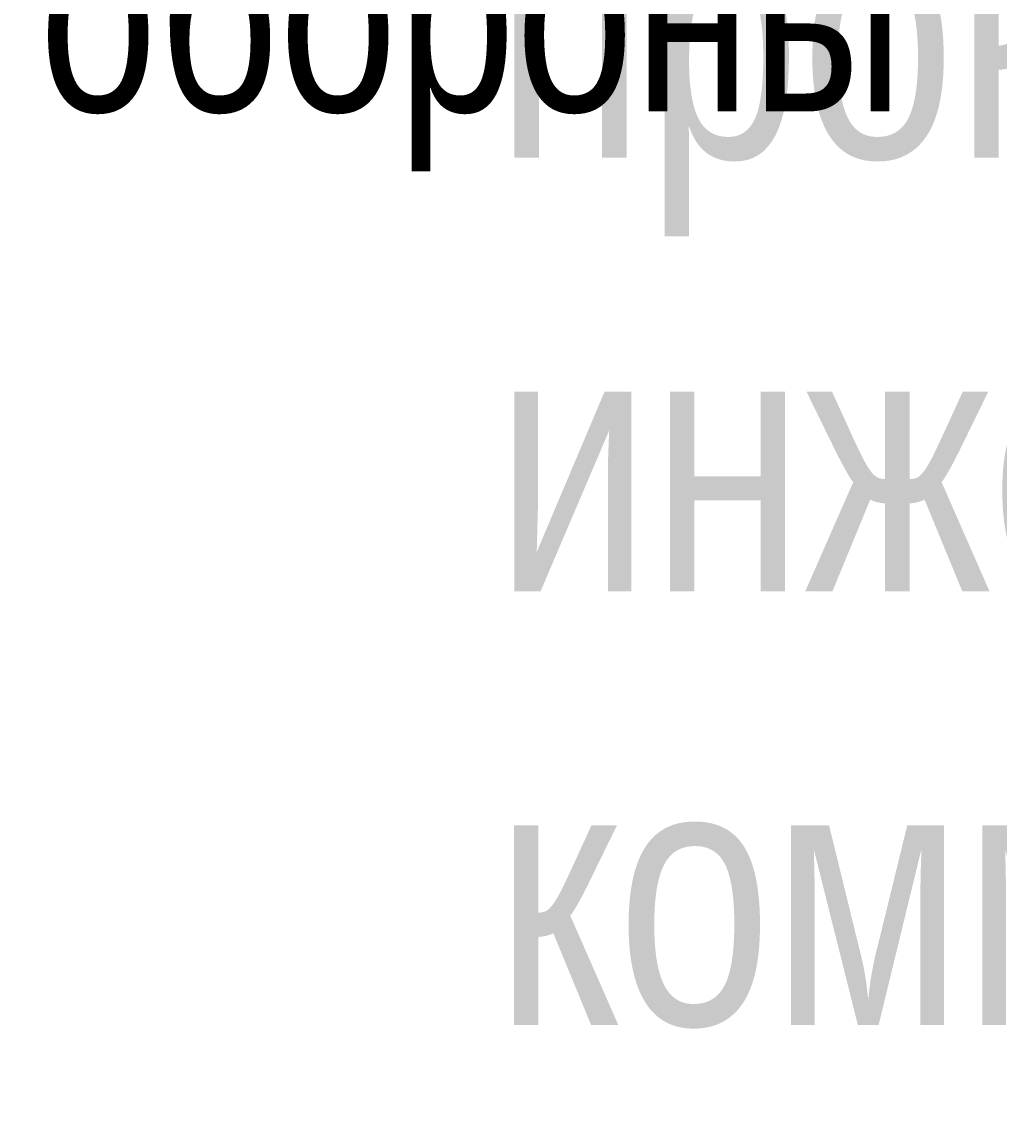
# Model space of a CAD drawing. Header units: millimetres. Extents: x -248073 to 8952771, y -150083 to 710860.
# Drawn here: x 31030 to 52637, y -147144 to -123230 of the extents above; entities that cross this region are included whole.
import ezdxf
from ezdxf.enums import TextEntityAlignment as Align

# ---------------------------------------------------------------- set-up
doc = ezdxf.new("R2018")
doc.units = ezdxf.units.MM
doc.layers.add('АР_Маркер экспликации', color=239, linetype='Continuous', lineweight=13)
doc.layers.add('АР_Номер помещения', color=1, linetype='Continuous', lineweight=25)
doc.layers.add('АР_Названия помещений', color=124, linetype='Continuous', lineweight=5, plot=False)
doc.styles.add('ISOCPEUR', font='', dxfattribs={"width": 0.7})
doc.styles.get("Standard").update_dxf_attribs({"font": 'arial.ttf'})
doc.styles.get('ISOCPEUR').set_extended_font_data('ISOCPEUR')

# ---------------------------------------------------------------- blocks, each defined once
blk = doc.blocks.new('*U301')
at = {"layer": 'АР_Номер помещения', "color": 8}
blk.add_circle((-20284, 8672), 400, dxfattribs=at)
at = {"color": 8, "style": 'ISOCPEUR', "width": 0.7, "flags": 1}
blk.add_attdef('КАТЕГОРИЯ', (-499, -2092), '', height=250, dxfattribs=at)
at = {"layer": 'АР_Номер помещения', "color": 8, "style": 'ISOCPEUR', "width": 0.7}
blk.add_attdef('НОМЕР_ПОМЕЩЕНИЯ', text='', height=300, dxfattribs=at).set_placement((-20284, 8672), align=Align.MIDDLE_CENTER)
blk = doc.blocks.new('*U303')
at = {"color": 8, "style": 'ISOCPEUR', "width": 0.7, "flags": 1}
blk.add_attdef('КАТЕГОРИЯ', (-499, -2092), '', height=250, dxfattribs=at)
at = {"layer": 'АР_Номер помещения', "color": 8, "style": 'ISOCPEUR', "width": 0.7}
blk.add_attdef('НОМЕР_ПОМЕЩЕНИЯ', text='', height=300, dxfattribs=at).set_placement((-16009, 1351), align=Align.MIDDLE_CENTER)

msp = doc.modelspace()

# ---------------------------------------------------------------- block references
at = {"layer": 'АР_Маркер экспликации', "color": 8}
ref = msp.add_blockref('*U303', (57413.08, -92072.18), dxfattribs=at)
lines = msp.add_mtext('\\W0.8000;Техническое помещение для прокладки инженерных коммуникаций', dxfattribs={"layer": 'АР_Названия помещений', "color": 8, "insert": (41493.94, -91737.68), "char_height": 5749.5072, "width": 926.94, "attachment_point": 1})
ref.add_attrib('ИМЯ_ПОМЕЩЕНИЯ', '', (41493.94, -91737.68), dxfattribs={"flags": 104}).embed_mtext(lines)
ref = msp.add_blockref('*U301', (51713.42, -106665.49), dxfattribs=at)
ref.add_attrib('НОМЕР_ПОМЕЩЕНИЯ', '011', dxfattribs={"layer": 'АР_Номер помещения', "color": 8, "height": 300, "style": 'ISOCPEUR', "width": 0.7}).set_placement((31429.51, -97993.68), align=Align.MIDDLE_CENTER)
lines = msp.add_mtext('\\W0.8000;Защитное помещение гражданской обороны', dxfattribs={"layer": 'АР_Названия помещений', "color": 8, "insert": (31415.51, -98860.18), "char_height": 4391.6661, "width": 926.94, "attachment_point": 1})
ref.add_attrib('ИМЯ_ПОМЕЩЕНИЯ', '', (31415.51, -98860.18), dxfattribs={"flags": 104}).embed_mtext(lines)

doc.saveas('drawing.dxf')
